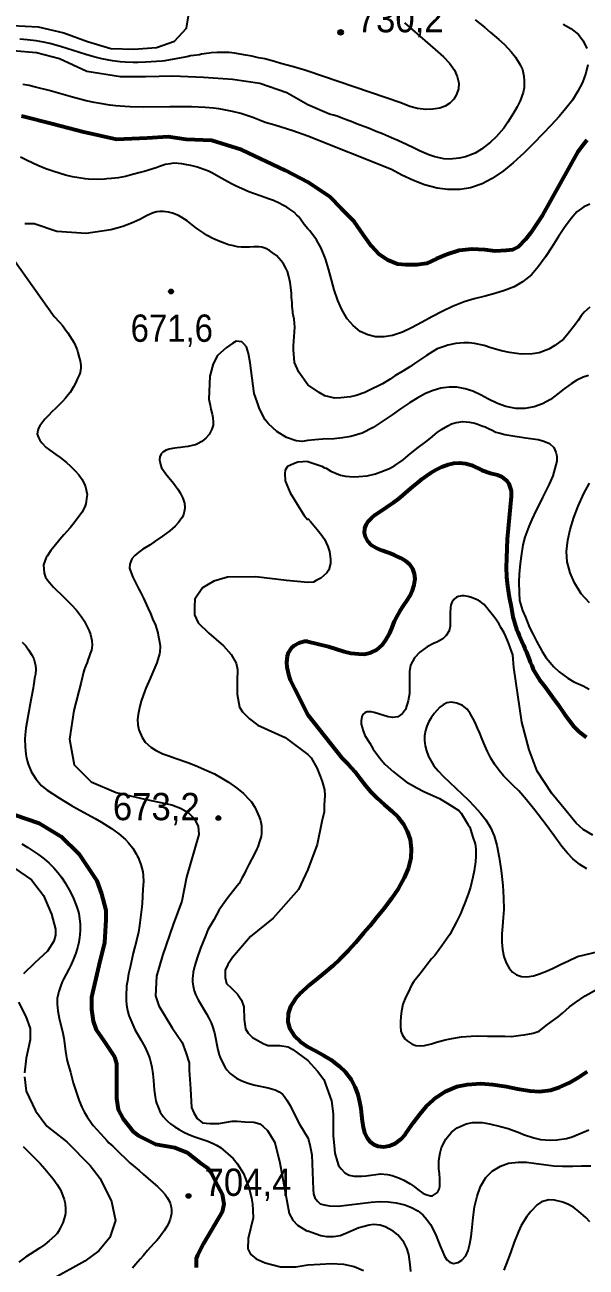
# Model space of a CAD drawing. Header units: metres. Extents: x 552626 to 559174, y 1843804 to 1852371.
# Drawn here: x 553824 to 554173, y 1844587 to 1845360 of the extents above; entities that cross this region are included whole.
import ezdxf

# ---------------------------------------------------------------- set-up
doc = ezdxf.new("R2010")
doc.units = ezdxf.units.M
doc.header["$LTSCALE"] = 6.8
for name, color, linetype, lineweight in [('1', 7, 'Continuous', 25), ('2', 7, 'Continuous', 53), ('5', 7, 'Continuous', 25)]:
    doc.layers.add(name, color=color, linetype=linetype, lineweight=lineweight)

msp = doc.modelspace()

# ---------------------------------------------------------------- hatches: boundary and pattern name
at = {"layer": '5'}
for points in [[(554021.87, 1845355.49, 1), (554018.87, 1845355.49, 1)], [(553916.33, 1845194.21, 1), (553913.33, 1845194.21, 1)], [(553945.78, 1844866.54, 1), (553942.78, 1844866.54, 1)], [(553927.18, 1844631.41, 1), (553924.18, 1844631.41, 1)]]:
    msp.add_hatch(color=256, dxfattribs=at).paths.add_polyline_path(points)

# ---------------------------------------------------------------- linework, layer by layer
at = {"layer": '1'}
for points in [[(553737.21, 1845361.59), (553756.24, 1845355.72), (553768.27, 1845355.22), (553781.45, 1845356.31), (553800.93, 1845359.13), (553816.05, 1845359.73), (553832.26, 1845358.8), (553848.12, 1845355.25), (553862.86, 1845349.8), (553877.31, 1845345.45), (553891.63, 1845345.05), (553905.78, 1845346.13), (553917.04, 1845350), (553924.48, 1845358.15), (553926.35, 1845369.47)], [(554000, 1845310.38), (553986.78, 1845317.74), (553970.06, 1845323.61), (553953.02, 1845326.16), (553934.95, 1845327.42), (553915.92, 1845328.19), (553898.85, 1845327.79), (553883.38, 1845327.84), (553862.45, 1845331.19), (553845.45, 1845339.01), (553831.08, 1845342.62), (553816.32, 1845344.04), (553806, 1845342.81), (553785.95, 1845341.21), (553771.12, 1845336.23), (553754.79, 1845333.5), (553737.66, 1845335.46), (553717.64, 1845342.99), (553699.9, 1845353.99), (553686.76, 1845364.72)], [(554103.98, 1845363.18), (554109.74, 1845358.6), (554113.32, 1845355.58), (554118.71, 1845350.96), (554122.2, 1845347.84), (554126.65, 1845343.11), (554129.1, 1845339.97), (554132.02, 1845335.26), (554133.49, 1845332.38), (554134.34, 1845328.29), (554134.58, 1845325.36), (554134.51, 1845320.97), (554133.81, 1845317.94), (554132.01, 1845312.88), (554130.06, 1845309.14), (554127.84, 1845305.26), (554124.31, 1845299.53), (554121.77, 1845295.91), (554117.15, 1845290.52), (554113.63, 1845287.17), (554108.05, 1845282.72), (554104.13, 1845280.37), (554098.01, 1845278.05), (554094.03, 1845277.12), (554088.18, 1845276.64), (554084.54, 1845276.79), (554078.88, 1845278.05), (554075.11, 1845279.33), (554069.4, 1845281.82), (554065.57, 1845283.67), (554061.74, 1845285.51), (554055.82, 1845288.17), (554051.91, 1845289.91), (554046.3, 1845292.31), (554042.52, 1845293.78), (554037.7, 1845295.9), (554034.73, 1845296.89), (554030.26, 1845298.57), (554027.85, 1845299.63), (554023.98, 1845300.99), (554021.6, 1845301.86), (554018.11, 1845303.27), (554015.85, 1845303.87), (554013.4, 1845304.45), (554000, 1845310.38)], [(554060.01, 1845361.31), (554079.18, 1845344.74), (554084.34, 1845340.27), (554088, 1845336.34), (554091.14, 1845331.86), (554092.88, 1845327.98), (554093.79, 1845323.76), (554093.6, 1845320.28), (554092.46, 1845316.7), (554090.72, 1845313.94), (554088.29, 1845311.39), (554085.38, 1845309.61), (554081.97, 1845308.26), (554077.75, 1845307.59), (554073.41, 1845307.48), (554068.2, 1845308.14), (554063.37, 1845309.39), (554057.72, 1845311.52), (554000, 1845331.36)], [(554158.8, 1845360.58), (554163.46, 1845357.84), (554168.26, 1845354.03), (554171.31, 1845350.19), (554173.49, 1845345.36)], [(554000, 1845331.36), (553997.98, 1845331.98), (553993.04, 1845333.4), (553991.07, 1845334.07), (553983.06, 1845336.15), (553979.14, 1845337.29), (553973.08, 1845338.89), (553969.21, 1845339.64), (553965.12, 1845340.57), (553961.36, 1845341.23), (553954.34, 1845342.52), (553951.01, 1845342.84), (553946.51, 1845343.02), (553943.54, 1845342.88), (553939.78, 1845342.65), (553938.6, 1845342.51), (553933.79, 1845341.86), (553932.63, 1845341.53), (553929, 1845341.02), (553926.84, 1845340.77), (553924.7, 1845340.33), (553914.26, 1845338.39), (553910.92, 1845337.81), (553909.35, 1845337.61), (553898.85, 1845336.92), (553894.3, 1845336.75), (553891.19, 1845336.77), (553886.31, 1845336.97), (553883.23, 1845337.18), (553878.34, 1845337.75), (553875.03, 1845338.3), (553871.71, 1845338.97), (553866.74, 1845340.18), (553861.84, 1845341.58), (553846.12, 1845346.67), (553839.34, 1845348.52), (553835.53, 1845349.36), (553830.96, 1845350.16), (553825.28, 1845350.82), (553820.82, 1845351.15)], [(554174.02, 1845335.17), (554172.97, 1845330.13), (554170.83, 1845324.3), (554167.93, 1845318.83), (554164.48, 1845313.34), (554160.25, 1845307.88), (554156.23, 1845303.1), (554151.04, 1845297.46), (554146.24, 1845292.42), (554140.04, 1845286.04), (554134.42, 1845280.47), (554127.73, 1845274.31), (554121.75, 1845269.35), (554114.7, 1845264.54), (554108.43, 1845261.23), (554101.13, 1845258.72), (554094.66, 1845257.62), (554087.07, 1845257.6), (554080.29, 1845258.57), (554072.43, 1845260.64), (554065.62, 1845263.21), (554058.45, 1845266.55), (554052.02, 1845270.21), (554000, 1845290.95)], [(554000, 1845290.95), (553990.62, 1845294.11), (553979.31, 1845297.72), (553973.35, 1845299.41), (553969.96, 1845300.81), (553965.63, 1845302.47), (553961.42, 1845303.94), (553958.15, 1845304.96), (553953.08, 1845306.23), (553947.95, 1845307.23), (553944.6, 1845307.77), (553941.24, 1845308.21), (553936.14, 1845308.68), (553927.63, 1845309.09), (553922.42, 1845309.19), (553914.17, 1845309.18), (553897.92, 1845308.87), (553889.46, 1845309.1), (553885.98, 1845309.27), (553880.39, 1845309.72), (553876.68, 1845310.2), (553870.81, 1845311.15), (553866.99, 1845311.87), (553862.12, 1845312.92), (553853.53, 1845315.13), (553839.06, 1845319.26), (553830.6, 1845321.45), (553826.57, 1845322.38), (553822.68, 1845323.07)], [(553868.9, 1845263.8), (553863.39, 1845264.07), (553861.38, 1845264.24), (553853.46, 1845265.52), (553849.15, 1845266.63), (553841.82, 1845268.87), (553836.94, 1845270.61), (553831.93, 1845272.62), (553825.29, 1845275.75), (553821.18, 1845277.77)], [(554000, 1845233.22), (553997.62, 1845235.9), (553995.36, 1845239.12), (553994.06, 1845240.87), (553993.16, 1845241.76), (553991.37, 1845243.55), (553990.27, 1845244.42), (553988.23, 1845245.68), (553986.92, 1845246.73), (553984.38, 1845248.03), (553982.17, 1845249.07), (553978.49, 1845250.74), (553975.47, 1845251.89), (553973.8, 1845252.5), (553966.73, 1845255.08), (553963.32, 1845256.18), (553958.59, 1845258.33), (553955.35, 1845259.65), (553952.37, 1845261.3), (553948.76, 1845263.28), (553946, 1845264.76), (553940.68, 1845267.74), (553938.14, 1845269.04), (553935.84, 1845269.97), (553932.43, 1845271.07), (553931.38, 1845271.55), (553927.17, 1845272.57), (553924.72, 1845273.08), (553921.47, 1845273.71), (553919.26, 1845273.85), (553916.15, 1845273.99), (553914.3, 1845273.68), (553911.17, 1845273.13), (553910.21, 1845272.82), (553907.72, 1845271.93), (553905.52, 1845271.18), (553898.2, 1845268.95), (553895.58, 1845268.35), (553890.86, 1845266.92), (553887.96, 1845266.18), (553886.4, 1845265.81), (553881.93, 1845264.9), (553877.8, 1845264.42), (553874.82, 1845264.28), (553873.36, 1845264.02), (553868.9, 1845263.8)], [(554175.39, 1845248.62), (554171.54, 1845246.99), (554167.33, 1845243.73), (554163.65, 1845239.67), (554159.51, 1845234.1), (554155.86, 1845228.51), (554151.63, 1845221.8), (554147.86, 1845215.8), (554143.25, 1845209.5), (554138.97, 1845204.61), (554133.51, 1845200.21), (554128.31, 1845197.19), (554122.29, 1845194.73), (554116.31, 1845192.93), (554110.15, 1845191.38), (554103.42, 1845189.6), (554097.14, 1845187.7), (554090.03, 1845184.92), (554083.87, 1845182.03)], [(554000, 1845136.14), (553994.23, 1845144.07), (553991.58, 1845150.08), (553990.96, 1845157.95), (553990.92, 1845160.46), (553991.77, 1845171.96), (553991.47, 1845176.96), (553990.65, 1845180.65), (553990.63, 1845181.74), (553990.27, 1845184.89), (553990.11, 1845187.16), (553989.81, 1845190.61), (553989.72, 1845193.19), (553989.22, 1845198.42), (553988.86, 1845199.77), (553988.13, 1845203.57), (553987.18, 1845206.65), (553986.34, 1845208.75), (553984.85, 1845211.37), (553983.44, 1845213.2), (553981.84, 1845215.01), (553980.37, 1845216.53), (553977.76, 1845218.42), (553976.12, 1845219.73), (553973.8, 1845220.86), (553971.39, 1845221.88), (553969.38, 1845222.05), (553967.89, 1845221.98), (553966.41, 1845221.91), (553963.74, 1845221.7), (553961.64, 1845221.76), (553958.45, 1845221.79), (553956.24, 1845221.94), (553952.76, 1845222.74), (553950.62, 1845223.19), (553948.43, 1845224.03), (553945.19, 1845225.36), (553943.83, 1845225.9), (553940.79, 1845227.24), (553937.4, 1845229.05), (553935.14, 1845230.48), (553932.12, 1845232.53), (553929.95, 1845234.07), (553926.88, 1845236.51), (553924.91, 1845238.08), (553921.58, 1845240.19), (553919.43, 1845241.54), (553915.78, 1845243.01), (553913.33, 1845243.53), (553909.89, 1845243.93), (553907.79, 1845243.99), (553906.02, 1845243.79), (553903.8, 1845243.23), (553902.18, 1845242.55), (553899.54, 1845241.25), (553897.75, 1845240.35), (553895.41, 1845238.99), (553891.62, 1845237.36), (553889.15, 1845236.28), (553884.76, 1845234.58), (553881.97, 1845233.76), (553877.31, 1845232.63), (553861.93, 1845230.26), (553843.72, 1845231.49)], [(553843.72, 1845231.49), (553829.64, 1845236.41), (553823.84, 1845236.41)], [(554083.87, 1845182.03), (554076.97, 1845178.35), (554071.07, 1845175.06), (554064.45, 1845171.52), (554058.86, 1845168.95), (554052.65, 1845166.82), (554047.45, 1845165.95), (554042.03, 1845165.92), (554037.17, 1845167.2), (554032.56, 1845169.36), (554028.09, 1845173.02), (554024.44, 1845177.26), (554020.99, 1845182.98), (554018.55, 1845188.56), (554016.32, 1845195.29), (554014.63, 1845201.38), (554012.78, 1845208.41), (554010.93, 1845214.54), (554008.17, 1845221.24), (554005.36, 1845226.42), (554001.21, 1845231.99), (554000, 1845233.22)], [(553816.8, 1845214.27), (553842.14, 1845178.7), (553845.43, 1845175.19), (553847.28, 1845173.01), (553849.76, 1845169.61), (553850.59, 1845168.41), (553853.12, 1845164.61), (553854.48, 1845162.28), (553856.38, 1845157.91), (553856.78, 1845156.16), (553857.73, 1845153.08), (553858.26, 1845151.05), (553858.68, 1845148.21), (553858.67, 1845146.62), (553858.28, 1845143.88), (553857.68, 1845142.22), (553856.48, 1845139.59), (553855.61, 1845137.6), (553854.22, 1845134.95), (553852.14, 1845131.42), (553850.92, 1845129.89), (553849.26, 1845127.81), (553847.3, 1845125.79), (553844.8, 1845123.31), (553843.1, 1845121.62), (553840.5, 1845119.04), (553838.8, 1845117.35), (553836.32, 1845114.67), (553835.02, 1845113.03), (553833.3, 1845110.64), (553832.47, 1845109.15), (553832.04, 1845107.71), (553831.61, 1845105.37), (553832.34, 1845103.36), (553833.22, 1845101.76), (553834.4, 1845100.11), (553837.12, 1845097.23), (553839.42, 1845095.4), (553843.21, 1845092.75), (553845.82, 1845090.85), (553849.77, 1845087.72), (553852.2, 1845085.61), (553855.14, 1845082.56), (553857.42, 1845080.03), (553859.44, 1845077.17), (553861.22, 1845073.79), (553861.55, 1845072.63), (553862.6, 1845067.87), (553862.54, 1845066.67), (553861.76, 1845062.09), (553861.31, 1845060.85), (553859.46, 1845056.95), (553858.79, 1845055.88), (553854.55, 1845050.31), (553852.11, 1845047.24), (553848.14, 1845042.7), (553845.57, 1845039.92), (553842.09, 1845035.54), (553840.09, 1845033.01), (553837.69, 1845029.55), (553837.11, 1845028.59), (553835.53, 1845024.12), (553835.91, 1845018.99), (553836.71, 1845016.39), (553838.14, 1845014.36), (553841.8, 1845010.2), (553843.03, 1845009.04), (553846.63, 1845005.47), (553849.32, 1845002.79), (553852.81, 1844999.31), (553855.99, 1844995.88), (553859.04, 1844991.85), (553860.74, 1844989.25), (553862.01, 1844986.81), (553863.84, 1844983.03), (553864.7, 1844980.74), (553865.52, 1844977.05), (553865.75, 1844974.19), (553865.64, 1844972.48), (553865.32, 1844970.95), (553864.56, 1844968.87), (553863.98, 1844967.01), (553863.05, 1844964.71), (553862.61, 1844963.27), (553861.83, 1844961.39), (553861.44, 1844960.44), (553860.84, 1844958.78), (553860.4, 1844957.34), (553858.82, 1844951.06), (553854.45, 1844933.39), (553851.76, 1844915.65), (553854.58, 1844899.61), (553865.15, 1844889.14), (553880.59, 1844882.49)], [(554175.26, 1845184.54), (554171.91, 1845181.4), (554169.99, 1845178.99), (554168.12, 1845176.21), (554165.92, 1845173), (554161.92, 1845167.98), (554158.89, 1845164.58), (554153.63, 1845160.55), (554149.9, 1845158.22), (554143.87, 1845156.01), (554139.65, 1845155.43), (554132.72, 1845155.3), (554125.38, 1845156.18), (554120.41, 1845157.23), (554113.72, 1845159.13), (554109.55, 1845160.55), (554103.7, 1845161.79), (554100.21, 1845162.34), (554096.97, 1845162.35), (554091.9, 1845161.77), (554086.97, 1845160.73), (554085.41, 1845160.27), (554080.38, 1845158.45), (554077.71, 1845156.81), (554073.71, 1845154.36), (554070.6, 1845152.38), (554066.28, 1845149.32), (554063.37, 1845147.37), (554058.93, 1845144.57), (554054.03, 1845141.63), (554051.11, 1845139.68), (554046.4, 1845136.76), (554044.77, 1845136), (554039.1, 1845133.16)], [(554000, 1845101.54), (553996.41, 1845100.76), (553992.57, 1845101.19), (553986.75, 1845103.37), (553980.69, 1845107.04), (553975.45, 1845111.92), (553973.38, 1845114.27), (553971.87, 1845117.09), (553969.62, 1845121.91), (553968.32, 1845125.45), (553966.45, 1845130.81), (553965.23, 1845140.27), (553964, 1845149.73), (553963.02, 1845155.55), (553961.8, 1845159.67), (553960.08, 1845161.61), (553958.86, 1845162.82), (553955.43, 1845163.31), (553953.22, 1845162.1), (553949.06, 1845159.19), (553943.67, 1845154.33), (553940.97, 1845149.24), (553939.01, 1845141.48), (553938.32, 1845127.29), (553939.16, 1845123.41), (553939.54, 1845120.96), (553940.41, 1845117.77), (553940.74, 1845115.72), (553941.06, 1845112.96), (553940.98, 1845111.06), (553940.26, 1845108.59), (553939.46, 1845106.9), (553938.46, 1845105.19), (553936.52, 1845102.98), (553933.97, 1845100.89), (553931.35, 1845099.4), (553930.02, 1845098.85), (553927.99, 1845098.32), (553925.56, 1845097.74), (553923.6, 1845097.52), (553920.65, 1845097.18), (553918.68, 1845096.95), (553915.64, 1845096.51)], [(554039.1, 1845133.16), (554035.3, 1845131.4), (554029.9, 1845129.54), (554026.37, 1845128.76), (554020.54, 1845128.09), (554016.66, 1845127.93), (554010.59, 1845129.33), (554007.03, 1845131.3), (554000, 1845136.14)], [(554174.56, 1845141.9), (554171.28, 1845140.85), (554167.29, 1845138.94), (554163.7, 1845136.74), (554159.39, 1845133.57), (554155.4, 1845130.48), (554150.79, 1845127.07)], [(554150.79, 1845127.07), (554145.94, 1845124.4), (554140.77, 1845122.35), (554134.83, 1845121.42), (554129.24, 1845121.49), (554123.04, 1845122.69), (554117.84, 1845124.61), (554112.33, 1845127.28), (554107.68, 1845129.76), (554102.52, 1845132.19), (554097.9, 1845133.73), (554092.59, 1845134.66), (554087.81, 1845134.68), (554082.73, 1845134.04), (554077.94, 1845132.62), (554073.15, 1845130.69), (554067.99, 1845127.92), (554063.11, 1845124.96), (554057.51, 1845121.09), (554052.38, 1845117.48), (554046.22, 1845113.23), (554040.51, 1845109.66), (554033.82, 1845106.03), (554026.63, 1845103.96), (554021.59, 1845103.09), (554016.32, 1845102.54), (554009.3, 1845102.22), (554004.37, 1845101.89), (554000, 1845101.54)], [(554000, 1845088.49), (554008.65, 1845085.6), (554010.38, 1845084.56), (554011.37, 1845084.29), (554014.15, 1845082.42), (554016.66, 1845081.28), (554020.34, 1845079.89), (554023.27, 1845079.28), (554028.27, 1845078.9), (554031.59, 1845078.99), (554036.85, 1845079.59), (554041.94, 1845080.84), (554045.43, 1845082), (554050.71, 1845084.13), (554054.13, 1845085.85), (554059.15, 1845089.38), (554062.44, 1845092.23), (554065.57, 1845094.87), (554068.63, 1845097.22), (554073.28, 1845100.71), (554076.15, 1845103.04), (554080.42, 1845106.48), (554083.15, 1845108.41), (554086.99, 1845110.66), (554089.24, 1845111.77), (554092.29, 1845112.59), (554093.96, 1845112.98), (554096.11, 1845113.32), (554098.51, 1845113.12), (554100.44, 1845112.96), (554103.84, 1845112.3), (554105.04, 1845111.86), (554108.21, 1845110.7), (554110.28, 1845110.08), (554112.71, 1845108.84), (554114.22, 1845108.15), (554116.86, 1845106.74), (554118.82, 1845106.21), (554122.46, 1845105.19), (554125.07, 1845104.83), (554128.77, 1845104.11), (554131.57, 1845103.76), (554135.25, 1845103.23), (554143.2, 1845102.21), (554146.74, 1845101.1), (554150.28, 1845099.55), (554152.93, 1845097.11), (554154.26, 1845094.23), (554154.92, 1845091.79), (554154.92, 1845088.69), (554152.25, 1845079.47), (554150.07, 1845074.37), (554148.46, 1845071.04), (554145.99, 1845066), (554143.95, 1845062.15), (554142.02, 1845058.21), (554139.18, 1845052.27), (554137.4, 1845047.88), (554135.02, 1845041.23), (554133.65, 1845036.5), (554132.55, 1845029.52), (554132.02, 1845024.98), (554131.46, 1845018.25), (554131.24, 1845013.47), (554131.45, 1845006.64)], [(553915.64, 1845096.51), (553913.7, 1845096.08), (553911.89, 1845095.38), (553909.73, 1845094.23), (553908.66, 1845093.12), (553907.88, 1845091.23), (553907.58, 1845089.51), (553908.22, 1845086.49), (553908.95, 1845084.48), (553911.56, 1845080.8), (553912.16, 1845079.97), (553914.57, 1845077.16), (553916.33, 1845074.87), (553919.03, 1845071.29), (553920.5, 1845068.87), (553922.26, 1845065.68), (553923.12, 1845062.49), (553923.33, 1845059.83), (553923.22, 1845058.12), (553922.56, 1845055.26), (553921.58, 1845053.35), (553919.42, 1845050.41), (553917.4, 1845048.09), (553914.13, 1845045.33), (553909.53, 1845042.01), (553905.01, 1845038.8), (553901.87, 1845036.65), (553897.2, 1845033.92), (553894.74, 1845031.95), (553892.27, 1845029.97), (553890.53, 1845027.78), (553889.12, 1845024.43), (553889.09, 1845022.14), (553889.33, 1845020.87), (553891.14, 1845016.39), (553894.88, 1845008.95), (553895.78, 1845007.16), (553897.72, 1845003.3), (553900.65, 1844996.86), (553901.99, 1844993.83), (553903.78, 1844989.55), (553904.94, 1844987.19), (553906.64, 1844981.9), (553906.91, 1844980.44), (553907.69, 1844976.25), (553908, 1844973.49), (553907.93, 1844969.8), (553907.56, 1844968.66), (553905.89, 1844963.19), (553905.38, 1844961.64), (553903.49, 1844957.24), (553902.21, 1844954.5), (553901.84, 1844953.36), (553899.13, 1844947.47), (553898.43, 1844945.7), (553896.27, 1844939.37), (553895.34, 1844936.18), (553894.33, 1844931.08), (553893.99, 1844927.95), (553894.17, 1844924.59), (553894.84, 1844921.38), (553896.78, 1844916.62), (553898.8, 1844913.76), (553902.35, 1844910.58), (553905.24, 1844908.82)], [(554000, 1845088.49), (553993.78, 1845087.9), (553990.95, 1845086.91), (553987.28, 1845085.21), (553985.81, 1845083.03), (553985.56, 1845080.85), (553985.81, 1845076.48), (553989.03, 1845068.95), (553997.56, 1845054.85), (554000, 1845052.21)], [(554175.11, 1845000.43), (554170.06, 1845006.15), (554165.77, 1845012.82), (554163.07, 1845019.08), (554161.31, 1845026.07), (554160.95, 1845032.4), (554161.66, 1845039.41), (554163.1, 1845046.04), (554165.47, 1845053.67), (554168.07, 1845060.69), (554171.61, 1845068.43), (554175.15, 1845074.93)], [(554000, 1845053.05), (554001.55, 1845051.09), (554005.83, 1845046.15), (554008.29, 1845043), (554010.32, 1845040.19), (554012.47, 1845035.58), (554013.4, 1845032.45), (554014.04, 1845027.67), (554014.07, 1845024.91), (554013.08, 1845021.08), (554011.65, 1845019.09), (554008.03, 1845015.83), (554005.21, 1845014.27), (554003.38, 1845013.24), (554000, 1845013.11)], [(554000, 1845013.11), (553986.7, 1845014.27), (553967.68, 1845016.69), (553950.05, 1845016.45), (553941.36, 1845013.99), (553934.41, 1845009.81), (553929.69, 1845002.68), (553929.44, 1844998.26), (553929.44, 1844993.1), (553931.67, 1844987.94), (553938.38, 1844981.55), (553947.56, 1844973.68), (553952.28, 1844968.27), (553955.26, 1844962.87), (553956.25, 1844958.93), (553956.01, 1844951.81), (553956.01, 1844943.7), (553957.5, 1844935.59), (553959.23, 1844932.64), (553963.7, 1844928.21), (553968.92, 1844924.28), (553985.76, 1844916.71), (554000, 1844906.19)], [(554177.24, 1844855.88), (554171.31, 1844859.34), (554166.87, 1844863.3), (554160.46, 1844871.22), (554151.66, 1844881.78), (554142.62, 1844895.82), (554137.65, 1844908.95), (554133.14, 1844926.17), (554128.17, 1844960.14), (554127.43, 1844968.02), (554125.76, 1844972.59), (554124.86, 1844975.53), (554123.15, 1844979.62), (554121.91, 1844982.14), (554120.04, 1844985.17), (554118.86, 1844987.13), (554116.89, 1844990.23), (554115.42, 1844992.25), (554109.62, 1844999.39), (554107.04, 1845001.25), (554105.35, 1845002.33), (554101.69, 1845003.85), (554099.38, 1845004.47), (554097.24, 1845004.74), (554095.63, 1845004.74), (554093.67, 1845004.38), (554092.34, 1845003.93), (554090.82, 1845002.59), (554089.75, 1845001.08), (554089.22, 1845000.27), (554088.86, 1844999.02), (554088.59, 1844997.77), (554088.4, 1844993.95), (554088.4, 1844990.98), (554088.4, 1844986.03), (554087.91, 1844983.06), (554085.94, 1844980.09), (554083.96, 1844978.11), (554080.51, 1844976.13), (554078.04, 1844975.14), (554074.09, 1844973.16), (554069.65, 1844969.7), (554066.2, 1844966.24), (554063.73, 1844961.78), (554063.23, 1844957.82), (554063.23, 1844953.37), (554063.23, 1844947.92), (554063.23, 1844943.96), (554062.25, 1844939.51), (554060.77, 1844934.07), (554058.79, 1844931.59), (554055.83, 1844929.61), (554052.87, 1844929.12), (554049.91, 1844929.61), (554041.27, 1844932.26), (554039.32, 1844932.61), (554036.94, 1844932.62), (554035.65, 1844932.28), (554034.19, 1844930.88), (554033.57, 1844929.67), (554033.01, 1844927.03), (554033.06, 1844924.94), (554034.28, 1844920.89), (554035.49, 1844917.89), (554038.4, 1844913.18), (554040.65, 1844909.34), (554044.7, 1844903.9), (554047.89, 1844900.17), (554053.3, 1844895.37), (554055.31, 1844893.6), (554061.15, 1844889.12), (554067.68, 1844885.3), (554072.03, 1844883.04), (554078.06, 1844880.3), (554081.76, 1844878.73), (554086.66, 1844875.86), (554089.95, 1844873.76), (554093.86, 1844871.16), (554095.29, 1844869.52), (554099.72, 1844862.41), (554100.67, 1844860.8), (554101.83, 1844857.32), (554102.61, 1844854.64), (554103.94, 1844850.51), (554104.39, 1844847.42), (554104.34, 1844842.85), (554104.16, 1844839.4), (554103.39, 1844833.69), (554102.61, 1844829.7), (554101.21, 1844823.64), (554099.84, 1844819.77), (554097.91, 1844814.12), (554096.32, 1844810.61), (554094.83, 1844807.01), (554092.46, 1844801.88), (554090.65, 1844798.53), (554088.2, 1844794.16), (554086.25, 1844791.27), (554083.3, 1844787.12), (554081.57, 1844784.74)], [(554131.45, 1845006.64), (554131.7, 1845002), (554133.56, 1844995.74), (554135.28, 1844991.46), (554137.92, 1844985.1), (554140.04, 1844980.68), (554142.23, 1844976.55), (554145.61, 1844970.27), (554148.26, 1844966.29), (554152.89, 1844960.73), (554156.2, 1844957.59), (554161.71, 1844953.55), (554165.48, 1844951.41), (554171.21, 1844948.73), (554174.96, 1844946.78)], [(553822.24, 1844976.03), (553824.49, 1844973.7), (553826.16, 1844971.3), (553828.47, 1844967.68), (553829.4, 1844965.69), (553830.19, 1844963.09), (553830.48, 1844961.43), (553830.64, 1844959.16), (553830.5, 1844956.06)], [(553830.5, 1844956.06), (553829.98, 1844953.61), (553829.49, 1844950.06), (553829.21, 1844949.03), (553829, 1844947.42), (553827.66, 1844939.85), (553825.65, 1844929.43), (553824.45, 1844922.46), (553824.02, 1844918.24), (553823.93, 1844915.74), (553824.04, 1844910.93), (553824.5, 1844906.22), (553824.9, 1844903.87), (553825.9, 1844900.06), (553827.35, 1844896.53), (553827.85, 1844895.54), (553828.39, 1844894.55), (553830.71, 1844890.96), (553833.36, 1844887.68), (553834.11, 1844886.9), (553834.87, 1844886.16), (553837.7, 1844883.93), (553845.43, 1844879), (553852.81, 1844874.41), (553855.71, 1844872.69), (553867.68, 1844866.23), (553871.56, 1844864.04), (553875.53, 1844861.58), (553877.87, 1844859.97), (553882.35, 1844856.65), (553886.51, 1844853.11), (553888.41, 1844851.18), (553891.11, 1844847.78), (553893.22, 1844844.18), (553893.76, 1844843.08), (553894.28, 1844841.95), (553896, 1844837.54), (553897.22, 1844833.08), (553897.58, 1844830.79), (553897.65, 1844826.98), (553897.3, 1844822.24), (553896.85, 1844813.38), (553896.68, 1844811.39), (553895.26, 1844799.71), (553894.61, 1844795.46), (553893.61, 1844791.19), (553891.35, 1844782.51), (553889.3, 1844773.83), (553888.4, 1844769.57), (553887.64, 1844765.33), (553887.19, 1844762.1), (553887.03, 1844760.38), (553886.87, 1844757.39), (553886.94, 1844752.97), (553887.16, 1844750.22), (553887.7, 1844746.86), (553888.6, 1844743.71), (553889.73, 1844740.72), (553890.97, 1844737.85), (553892.38, 1844735.01), (553896.05, 1844728.64), (553898.43, 1844724.14), (553900.16, 1844720.49), (553901.16, 1844718.06), (553901.63, 1844716.68)], [(554173.57, 1844834.9), (554169.05, 1844837.72), (554164.78, 1844841.22), (554161.37, 1844844.61), (554157.93, 1844848.86), (554153.09, 1844855.46), (554147.99, 1844862.52), (554141.25, 1844871.49), (554136.06, 1844877.79), (554131.19, 1844883.4), (554127.86, 1844886.56), (554124.93, 1844889.42), (554121.66, 1844892.85), (554118.91, 1844896.08), (554116.05, 1844900.02), (554113.81, 1844903.74), (554111.69, 1844907.87), (554109.98, 1844911.76), (554108.4, 1844915.57), (554106.85, 1844919.3), (554105.45, 1844922.58), (554103.94, 1844925.93), (554102.66, 1844928.68), (554101.02, 1844931.69), (554098.97, 1844934.26), (554096.06, 1844936.68), (554092.7, 1844938.13), (554089.3, 1844938.68), (554086.38, 1844938.24), (554084.02, 1844937.02), (554082.12, 1844935.52), (554080.18, 1844933.54), (554078.46, 1844931.55), (554076.64, 1844928.98), (554075.23, 1844926.59), (554073.92, 1844923.62), (554073.07, 1844920.94), (554072.58, 1844917.75), (554072.54, 1844914.88), (554072.98, 1844911.47), (554073.78, 1844908.39), (554075.05, 1844904.91), (554076.56, 1844901.95), (554078.41, 1844898.95), (554081.01, 1844895.89), (554084.03, 1844892.66), (554087.96, 1844888.94), (554091.93, 1844885.22), (554095.97, 1844881.47), (554099.92, 1844877.62), (554103.5, 1844874.01), (554107.41, 1844869.62), (554110.63, 1844865.42), (554113.65, 1844860.57), (554115.83, 1844855.52), (554117.51, 1844849.59), (554119.05, 1844841.91), (554120.14, 1844833.91), (554121.31, 1844824.55), (554121.68, 1844817.15), (554121.8, 1844809.72), (554121.39, 1844804.56), (554120.94, 1844798.96), (554120.67, 1844794.4), (554120.65, 1844789.33), (554121.12, 1844784.84), (554121.96, 1844780.33), (554123.41, 1844776.39), (554125.1, 1844773.18), (554127.3, 1844770.55), (554129.71, 1844768.91), (554132.9, 1844767.89), (554136.21, 1844767.73), (554140.29, 1844768.38), (554144.02, 1844769.51), (554148.48, 1844771.33), (554152.47, 1844773.16), (554157.44, 1844775.6), (554162.06, 1844777.76), (554167.68, 1844780.37), (554185.14, 1844784.59)], [(553905.24, 1844908.82), (553909.69, 1844906.54), (553913.52, 1844905.28), (553917.37, 1844903.83), (553925.36, 1844901.06), (553930.04, 1844899.3), (553937.07, 1844896.22), (553941.91, 1844893.99), (553948.52, 1844890.16), (553950.67, 1844888.81), (553955.56, 1844885.29), (553959.94, 1844881.81), (553963.67, 1844877.95), (553964.59, 1844876.86), (553966.9, 1844873.24), (553968.04, 1844871.08), (553969.56, 1844867.37), (553970.42, 1844865.07), (553971.09, 1844861.86), (553971.2, 1844859.98), (553971.13, 1844857.18), (553970.87, 1844855.06), (553969.94, 1844851.87), (553968.73, 1844848.54), (553968.25, 1844847.49), (553966.73, 1844844.23), (553963.3, 1844837.66), (553961.43, 1844833.96), (553960.3, 1844831.64), (553958.89, 1844829.18), (553957.17, 1844825.9), (553956.06, 1844824.28), (553950.03, 1844816.74), (553949.93, 1844816.59), (553945.86, 1844810.98), (553944.87, 1844809.44), (553941.46, 1844803.27), (553937.8, 1844796.9), (553936.38, 1844793.61), (553933.22, 1844785.63), (553931.16, 1844779.6), (553929.5, 1844774.2), (553928.67, 1844770.61), (553928.3, 1844768.2), (553928.19, 1844766.91), (553928.17, 1844764.66), (553928.5, 1844761.86), (553929.21, 1844759.05), (553930.3, 1844756.24), (553931.73, 1844753.44), (553936.98, 1844744.66), (553938.19, 1844742.48), (553939.82, 1844739.03), (553940.66, 1844736.76), (553941.77, 1844732.83), (553943.92, 1844722.28), (553944.71, 1844719.27), (553945.33, 1844717.55), (553946.78, 1844714.34), (553948.53, 1844711.31), (553949.05, 1844710.56), (553949.59, 1844709.85), (553951.64, 1844707.59), (553954.04, 1844705.69), (553955.59, 1844704.72)], [(554000, 1844906.19), (554001.94, 1844903.98), (554005.54, 1844897.84), (554007.69, 1844892.61), (554008.94, 1844889.23), (554010.29, 1844884.05), (554010.41, 1844880.54), (554010.05, 1844874.5), (554010.05, 1844870.41), (554008.73, 1844864.45), (554005.8, 1844850.08), (554000, 1844834.5)], [(553880.59, 1844882.49), (553898.55, 1844878.32), (553915.26, 1844874.83), (553920.67, 1844872.76), (553925.51, 1844870.03), (553929.31, 1844866.27), (553931.72, 1844861.48), (553932.07, 1844856.35), (553924.47, 1844829.68), (553921.45, 1844814.82), (553916.12, 1844800.26), (553909.57, 1844781.04), (553905.82, 1844768.17), (553905.13, 1844755.86), (553907.2, 1844749.71), (553915.49, 1844736.04), (553921.71, 1844726.81), (553924.12, 1844720.66), (553926.2, 1844714.16), (553926.2, 1844709.72), (553926.89, 1844698.1), (553927.58, 1844686.47), (553928.96, 1844683.06), (553931.03, 1844679.64), (553934.48, 1844676.9), (553938.97, 1844676.56), (553944.5, 1844676.56), (553952.78, 1844677.93), (553955.89, 1844677.93), (553960.73, 1844677.59), (553966.25, 1844677.25), (553970.05, 1844676.22), (553972.12, 1844674.51), (553974.88, 1844672.12), (553979.37, 1844664.6), (553982.48, 1844651.95), (553988.37, 1844620.52), (553990.61, 1844616.3), (553993.53, 1844613.2), (553998.91, 1844609.9), (554000, 1844609.51)], [(553822.05, 1844850.5), (553825.73, 1844848.25), (553832.68, 1844843.61), (553835.89, 1844841.19), (553838.97, 1844838.47), (553841.82, 1844835.61), (553844.35, 1844832.76), (553846.7, 1844829.72), (553848.99, 1844826.3), (553851.54, 1844821.95), (553852.95, 1844819.21), (553854.22, 1844816.41), (553856.02, 1844811.76), (553856.96, 1844808.7), (553857.37, 1844807.05), (553857.87, 1844804.14), (553858.2, 1844800.48), (553858.27, 1844796.81), (553858.11, 1844793.92), (553857.94, 1844792.32), (553857.46, 1844789.4), (553856.82, 1844786.55), (553855.62, 1844782.41), (553854.02, 1844778.27), (553852.71, 1844775.42), (553851.3, 1844772.6), (553847.83, 1844766.22), (553847.14, 1844764.69), (553845.96, 1844761.67), (553844.98, 1844758.59), (553844.58, 1844756.98), (553844.09, 1844754.23), (553843.93, 1844750.65), (553844.31, 1844746.66), (553845.18, 1844741.92), (553847.48, 1844732.66), (553848.18, 1844729.49), (553849.17, 1844721.47), (553849.57, 1844718.86), (553850.08, 1844716.33), (553850.84, 1844713.23), (553852.25, 1844708.41), (553854.01, 1844701.86), (553856.75, 1844693.03), (553857.63, 1844690.48), (553859.24, 1844686.7), (553860.84, 1844683.66), (553862.73, 1844680.55), (553865.27, 1844676.78), (553866.48, 1844675.14), (553873.25, 1844667.85), (553874.87, 1844665.85), (553876.23, 1844664.41)], [(553810.28, 1844840.38), (553828.11, 1844828.04), (553835.46, 1844818.25), (553840.52, 1844806.69), (553842.85, 1844797.47), (553842.85, 1844793.72), (553841.97, 1844789.97), (553837.89, 1844783.63), (553830.03, 1844776.42), (553823.04, 1844769.51)], [(554000, 1844834.5), (553994.19, 1844821.99), (553978.35, 1844804.35), (553964.17, 1844792.78), (553953.12, 1844779.79), (553950.11, 1844775.51), (553948.58, 1844771.8), (553948.58, 1844767.41), (553949.43, 1844763.53), (553952.43, 1844760.65), (553956.23, 1844756.89), (553958.65, 1844753.13), (553960.03, 1844749.03), (553960.38, 1844741.17), (553961.07, 1844735.36), (553962.79, 1844732.62), (553965.55, 1844729.89), (553972.46, 1844726.13), (553975.22, 1844725.1), (553977.99, 1844725.1), (553982.47, 1844725.1), (553987.65, 1844724.08), (553990.6, 1844722.59), (554000, 1844715.69)], [(554081.57, 1844784.74), (554078.85, 1844781.09), (554076.91, 1844778.87), (554074.27, 1844775.33), (554072.35, 1844772.92), (554069.53, 1844769.36), (554067.69, 1844767.06), (554065.95, 1844764.86), (554064.41, 1844762.49), (554062.25, 1844758.06), (554060.86, 1844755.23), (554059.1, 1844750.65), (554058.26, 1844746.37), (554057.85, 1844743.27), (554057.61, 1844739.53), (554057.51, 1844737.05), (554057.88, 1844733.85), (554058.58, 1844731.93), (554060.21, 1844729.26), (554061.7, 1844727.91), (554064.8, 1844725.79), (554067.16, 1844725.11), (554069.78, 1844724.74), (554072.6, 1844725.06), (554076.77, 1844726.02), (554079.98, 1844727.05), (554085.43, 1844728.53), (554089.42, 1844729.46), (554095.5, 1844730.44), (554101.64, 1844730.86), (554105.52, 1844731.02), (554111.73, 1844730.87), (554115.93, 1844730.78), (554122.4, 1844730.76), (554126.6, 1844730.67), (554132.43, 1844731.34), (554134.5, 1844731.58), (554140.07, 1844732.78), (554143.74, 1844733.97), (554148.28, 1844737.53), (554151.37, 1844739.7), (554155.68, 1844742.76), (554158.45, 1844745.17), (554162.77, 1844749.09), (554166.37, 1844751.69), (554172.46, 1844755.91), (554179.53, 1844759.86)], [(553819.84, 1844751.92), (553824.5, 1844742.98), (553827.12, 1844735.49), (553827.12, 1844731.45), (553827.12, 1844728.57), (553824.79, 1844717.04), (553823.62, 1844708.1)], [(553901.63, 1844716.68), (553902.32, 1844714.13), (553902.86, 1844711.54), (553903.5, 1844707.46), (553903.92, 1844703.23), (553904.3, 1844697.51), (553904.89, 1844693.17), (553905.46, 1844690.49), (553905.87, 1844689.06), (553906.74, 1844686.59), (553908.16, 1844683.62), (553909.94, 1844680.86), (553911.56, 1844678.89), (553912.54, 1844677.9), (553914.46, 1844676.3), (553917.09, 1844674.46), (553919.82, 1844672.74), (553922.72, 1844671.15), (553925.88, 1844669.67), (553929.56, 1844668.24), (553937.76, 1844665.57), (553940.94, 1844663.95), (553943.04, 1844662.99), (553945.6, 1844661.49), (553947.36, 1844660.1), (553950.23, 1844657.64), (553953.45, 1844654.72), (553956, 1844651.62), (553959.91, 1844645.29), (553961.32, 1844641.67), (553963.46, 1844636.04), (553964.94, 1844630.03), (553965.57, 1844626.32), (553965.8, 1844622.56), (553965.86, 1844617.68), (553962.83, 1844604.99), (553962.6, 1844598.56), (553964.17, 1844595.23), (553967.76, 1844592.35), (553973.36, 1844589.68), (553982.99, 1844587.24), (553992.4, 1844587.24), (554000, 1844588.53)], [(554000, 1844715.69), (554005.97, 1844709.12), (554009.87, 1844703.79), (554014.69, 1844690.54), (554015.67, 1844682.41), (554015.67, 1844675.26), (554015.67, 1844668.86), (554016.41, 1844662.7), (554016.66, 1844658.02), (554018.13, 1844653.1), (554019.11, 1844650.39), (554020.59, 1844648.17), (554023.04, 1844645.71), (554025.74, 1844644.23), (554028.69, 1844643.74), (554033.36, 1844643.74), (554036.3, 1844643.98), (554045.15, 1844645.17), (554049.48, 1844644.81), (554052.4, 1844644.19), (554056.88, 1844642.52), (554059.6, 1844641.21), (554063.66, 1844639.01), (554066.15, 1844637.2), (554068.35, 1844635.45), (554071.47, 1844633.14), (554073.29, 1844632.21), (554076.14, 1844631.49), (554077.56, 1844631.55), (554079.43, 1844632.62), (554080.56, 1844633.61), (554081.58, 1844635.54), (554081.95, 1844637.29), (554082.08, 1844640.26), (554081.97, 1844642.05), (554081.77, 1844645.46), (554081.45, 1844648.28), (554081.36, 1844650.74), (554081.52, 1844653.52), (554082.32, 1844658.18), (554083.16, 1844661.61), (554085.82, 1844666.68), (554089.4, 1844671.18), (554092.81, 1844673.76), (554098.43, 1844676.31), (554102.33, 1844677.13), (554108.43, 1844677.07), (554112.99, 1844676.36), (554119.84, 1844674.66), (554124.57, 1844673.3), (554131.83, 1844670.61), (554134.02, 1844669.72), (554140.55, 1844667.61), (554144.59, 1844666.45), (554150.81, 1844666.12), (554154.89, 1844666.3), (554160.88, 1844667.17), (554164.38, 1844668.15), (554169.39, 1844670.15), (554174.84, 1844672.48)], [(553823.62, 1844705.51), (553824.66, 1844696.64), (553830.47, 1844684.32), (553837.61, 1844674.88), (553850, 1844665.14)], [(553955.59, 1844704.72), (553958.77, 1844703.12), (553962.15, 1844701.79), (553963.98, 1844701.21), (553967.17, 1844700.43), (553975.26, 1844698.75), (553978.24, 1844697.92), (553979.71, 1844697.37), (553982.05, 1844696.19), (553984.08, 1844694.63), (553985.12, 1844693.52), (553986.86, 1844691.09), (553988.87, 1844687.64), (553990.7, 1844684.19), (553994.77, 1844676.12), (554000, 1844667.57)], [(553850, 1844665.14), (553864.42, 1844650.32), (553870.82, 1844642.25), (553877.72, 1844627.91), (553880.2, 1844616.11), (553876.78, 1844605.63), (553869.91, 1844597.23), (553861.14, 1844590.91), (553840.3, 1844579.28)], [(554000, 1844667.57), (554000.32, 1844666.56), (554001.46, 1844662.14), (554002.34, 1844657.02), (554003.15, 1844635.36), (554003.39, 1844632.65), (554004.38, 1844630.19), (554005.85, 1844628.22), (554007.57, 1844626.5), (554010.02, 1844625.76), (554013.46, 1844625.27), (554018.87, 1844625.02), (554039.25, 1844627.51), (554044.44, 1844627.89), (554049.92, 1844627.75), (554054.96, 1844627.12), (554060.21, 1844625.87), (554064.38, 1844624.29), (554068.36, 1844622.09), (554071.37, 1844619.59), (554074.03, 1844616.73), (554076.16, 1844613.59), (554078.03, 1844610.15), (554079.68, 1844606.62), (554081.23, 1844602.89), (554082.55, 1844599.66), (554083.9, 1844596.4), (554084.99, 1844593.94), (554086.36, 1844591.55), (554088.26, 1844590.09), (554090.49, 1844589.29), (554093.41, 1844589.89), (554095.8, 1844591.43), (554098.16, 1844594.15), (554099.57, 1844597.43), (554100.78, 1844601.63), (554101.53, 1844606.18), (554102.16, 1844611.83), (554102.76, 1844617.94), (554103.59, 1844624.6), (554105.17, 1844631.33), (554107.3, 1844637.27), (554110.73, 1844642.83), (554114.53, 1844646.76), (554119.71, 1844650), (554124.75, 1844651.7), (554130.9, 1844652.47), (554135.98, 1844652.37), (554141.97, 1844651.65), (554146.82, 1844650.89), (554152.96, 1844650.12), (554158.32, 1844649.83), (554164.73, 1844649.85), (554170.13, 1844650.07), (554175.99, 1844650.16)], [(553822.89, 1844662.13), (553824.19, 1844660.68), (553831.72, 1844653.32), (553833.39, 1844651.56), (553836.39, 1844648.29), (553841.51, 1844642.1), (553844.02, 1844638.61), (553845.96, 1844635.12), (553846.84, 1844633.13), (553848.37, 1844629.25), (553848.84, 1844627.45), (553849.02, 1844626.22), (553849.17, 1844623.6), (553849.08, 1844620.88), (553848.92, 1844619.53), (553848.44, 1844617.34), (553847.42, 1844614.56), (553845.95, 1844611.37), (553844.62, 1844609), (553843.89, 1844607.94), (553842.57, 1844606.49), (553839.09, 1844603.49), (553836.29, 1844601.21), (553832.94, 1844598.88), (553824.2, 1844593.39), (553820.05, 1844590.2)], [(553876.23, 1844664.41), (553878.55, 1844662.38), (553880.24, 1844660.68), (553883.38, 1844657.66), (553885.83, 1844655.35), (553889.1, 1844652.04), (553891.51, 1844650.12), (553894.93, 1844647.22), (553897.48, 1844645.02), (553903.68, 1844639.56), (553906.44, 1844637.18), (553909.25, 1844634.42), (553911.18, 1844632.35), (553912.39, 1844630.49), (553913.73, 1844628.35), (553914.3, 1844626.83), (553914.88, 1844624.4), (553915.06, 1844622.83), (553915.02, 1844620.53), (553914.64, 1844618.69), (553914.34, 1844616.97), (553913.25, 1844614.25), (553912.27, 1844612.35), (553910.58, 1844609.76), (553909.38, 1844608.03), (553907.31, 1844605.2), (553905.81, 1844603.54), (553904.39, 1844601.98), (553901.91, 1844599.31), (553900.23, 1844597.42), (553897.43, 1844594.11), (553895.66, 1844592.11), (553892.66, 1844588.78), (553890.83, 1844586.48)], [(554153.3, 1844628.81), (554149.85, 1844628.99), (554145.24, 1844627.7), (554142.51, 1844625.77), (554138.68, 1844621.81), (554136.1, 1844618.56), (554132.74, 1844613.03), (554131.08, 1844609.23), (554128.32, 1844602.53), (554126.11, 1844596.09), (554124.43, 1844591.61), (554121.92, 1844585.23)], [(554175.41, 1844615.35), (554172.83, 1844617.91), (554168.49, 1844621.7), (554165.46, 1844624.11), (554162.09, 1844626.1), (554158.59, 1844627.51), (554153.3, 1844628.81)], [(554063.95, 1844584.31), (554063.65, 1844588.66), (554062.73, 1844595.02), (554061.61, 1844598.99), (554059.67, 1844602.58), (554055.92, 1844607.1), (554052.99, 1844609.43), (554048, 1844612.19), (554045.03, 1844613.18), (554040.71, 1844613.55), (554037.99, 1844613.14), (554034.2, 1844612.23), (554031.71, 1844611.47), (554023.53, 1844608.02), (554020.09, 1844606.55), (554015.92, 1844606.05), (554011.74, 1844606.05), (554008.06, 1844606.55), (554000, 1844609.51)], [(554000, 1844588.53), (554007.58, 1844588.93), (554014.49, 1844589.41), (554022.19, 1844588.87), (554028.7, 1844587.5), (554034.6, 1844585.08)]]:
    msp.add_lwpolyline(points, dxfattribs=at)
at = {"layer": '2'}
for points in [[(554000, 1845262.25), (553985.96, 1845269.51), (553958.8, 1845282.29), (553940.19, 1845288.25), (553924.32, 1845288.79), (553913.03, 1845290.43), (553900.02, 1845289.59), (553880.93, 1845288.85), (553860.53, 1845293.39), (553841.58, 1845298.42), (553821.74, 1845303.29)], [(554173.5, 1845288.33), (554170.94, 1845285.25), (554167.87, 1845281.15), (554145.85, 1845241.61), (554138.55, 1845230.52), (554135.34, 1845226.5), (554130.93, 1845222.08), (554127.33, 1845220.07), (554123.32, 1845219.67), (554116.51, 1845219.27), (554110.1, 1845220.07), (554102.09, 1845220.47), (554094.08, 1845219.67), (554086.47, 1845217.26), (554080.06, 1845214.45), (554073.65, 1845211.63), (554067.64, 1845210.83), (554060.83, 1845210.83), (554055.62, 1845211.23), (554049.61, 1845213.64), (554044.4, 1845217.26), (554039.59, 1845222.48), (554034.38, 1845229.71), (554028.78, 1845237.75), (554020.76, 1845245.78), (554013.55, 1845253.01), (554000, 1845262.25)], [(554000, 1844976.5), (554012.74, 1844973.31), (554017.42, 1844971.75), (554022.53, 1844970.27), (554026.75, 1844969.25), (554031.37, 1844968.64), (554035.19, 1844968.62), (554039.43, 1844969.56), (554042.87, 1844971.32), (554046.28, 1844974.25), (554048.72, 1844977.62), (554050.86, 1844981.59), (554052.38, 1844985.21), (554053.94, 1844988.97), (554055.45, 1844992.11), (554057.35, 1844995.51), (554059.27, 1844998.39), (554061.46, 1845001.72), (554063.39, 1845004.65), (554065.11, 1845008.31), (554066.11, 1845011.65), (554066.61, 1845015.34), (554066.29, 1845018.55), (554065.32, 1845021.54), (554063.58, 1845024.11), (554060.96, 1845026.39), (554057.88, 1845028.36), (554053.94, 1845030.12), (554050.21, 1845031.5), (554046.03, 1845032.94), (554042.64, 1845034.39), (554039.42, 1845036.41), (554037.3, 1845038.68), (554035.8, 1845041.44), (554035.28, 1845044.04), (554035.46, 1845046.68), (554036.26, 1845048.94), (554037.72, 1845051.24), (554039.47, 1845053.23), (554041.86, 1845055.31), (554044.41, 1845057.14), (554047.34, 1845059.04), (554050.35, 1845060.96), (554053.23, 1845062.87), (554056.33, 1845065.2), (554059.11, 1845067.48), (554062.43, 1845070.3), (554065.32, 1845072.83), (554068.45, 1845075.45), (554071.05, 1845077.61), (554073.89, 1845079.69), (554076.64, 1845081.54), (554080, 1845083.41), (554083.35, 1845085.06), (554087.24, 1845086.49), (554090.68, 1845087.36), (554094.53, 1845087.62), (554098.03, 1845087.22), (554101.77, 1845086.24), (554108.14, 1845083.04), (554113.57, 1845081.06), (554118.01, 1845080.07), (554120.48, 1845079.08), (554123.44, 1845076.6), (554124.92, 1845074.62), (554126.4, 1845070.17), (554126.4, 1845066.7), (554123.98, 1845040.15), (554123.82, 1845034.51), (554123.51, 1845028.12), (554123.38, 1845022.63), (554123.51, 1845016.51), (554124.16, 1845010.8), (554125.09, 1845003.96), (554126.33, 1844997.89), (554127.54, 1844991.67), (554128.67, 1844987.62), (554129.67, 1844984.17), (554130.57, 1844982.26), (554131.43, 1844980.23), (554132.29, 1844978.35), (554133.08, 1844976.42), (554134.11, 1844974.22), (554134.99, 1844972.09), (554136.01, 1844969.67), (554136.84, 1844967.52), (554137.6, 1844965.5), (554138.33, 1844963.48), (554139.2, 1844961.46), (554140.16, 1844959.08), (554141.43, 1844956.89), (554144.15, 1844952.63), (554147.38, 1844948.47), (554152.18, 1844941.85), (554155.72, 1844937.02), (554159.66, 1844931.24), (554162.08, 1844927.78), (554165.36, 1844923.59), (554168.68, 1844920.3)], [(554000, 1844976.5), (553997.73, 1844976.39), (553994.26, 1844975.39), (553991.27, 1844973.66), (553989.55, 1844972.17), (553987.68, 1844969.36), (553987.03, 1844967.19), (553986.67, 1844963.37), (553986.9, 1844960.5), (553987.83, 1844955.83), (553989, 1844952.58), (553991.76, 1844946.84), (554000, 1844930.81)], [(554000, 1844930.81), (554021.02, 1844904.06), (554025.08, 1844900.18), (554029.11, 1844895.56), (554032.19, 1844891.38), (554035.73, 1844886.75), (554039.06, 1844882.83), (554043.35, 1844878.66), (554047.45, 1844875.03), (554052.15, 1844870.87), (554055.86, 1844867.26), (554059.49, 1844862.79), (554061.79, 1844858.47), (554063.63, 1844853.17), (554064.18, 1844847.48), (554064, 1844841.64), (554062.44, 1844835.21), (554059.94, 1844829.42), (554056.11, 1844822.6), (554051.96, 1844816.52), (554047.11, 1844809.99), (554043.16, 1844805.01), (554038.43, 1844799.35), (554034.61, 1844794.83), (554029.48, 1844788.98), (554025.17, 1844784.16), (554019.92, 1844778.74), (554015.52, 1844774.63), (554010.39, 1844770.31), (554005.48, 1844766.35), (554000.34, 1844762.2), (554000, 1844761.89)], [(554168.68, 1844920.3), (554173.12, 1844916.88)], [(553817.63, 1844868.45), (553832.73, 1844863.3), (553846.45, 1844855.1), (553857.48, 1844844.22), (553868.73, 1844827.57), (553871.63, 1844819.49), (553874.36, 1844809.26), (553874.36, 1844803.24), (553873.45, 1844789.09), (553870, 1844774.8), (553865.42, 1844755.19), (553865.42, 1844747.33), (553866.46, 1844740.15), (553868.19, 1844734.68), (553873.02, 1844727.84), (553879.58, 1844717.93), (553880.96, 1844713.83), (553880.96, 1844708.02), (553880.96, 1844699.13), (553880.96, 1844691.95), (553882, 1844685.12), (553885.11, 1844679.31), (553891.32, 1844671.44), (553894.77, 1844668.71), (553898.91, 1844666.66), (553905.13, 1844663.58), (553917.21, 1844661.53), (553924.81, 1844658.45), (553932.75, 1844652.3), (553937.59, 1844648.88), (553940, 1844645.46), (553943.8, 1844637.94), (553946.56, 1844632.47), (553947.6, 1844626.32), (553946.56, 1844621.54), (553934.99, 1844601.86), (553931.29, 1844594.52), (553930.43, 1844592.54), (553930.43, 1844589.43), (553930.43, 1844586.89)], [(554000, 1844761.89), (553995.73, 1844758), (553991.97, 1844753.89), (553989.12, 1844749.23), (553987.71, 1844744.88), (553987.5, 1844739.79), (553988.73, 1844735.41), (553991.63, 1844730.81), (553995.06, 1844727.51), (554000, 1844724.14), (554000, 1844724.14)], [(554000, 1844724.14), (554004.31, 1844721.83), (554009.81, 1844718.83), (554014.42, 1844716.02), (554019.51, 1844712.17), (554023.37, 1844708.42), (554026.84, 1844703.82), (554029.19, 1844699.34), (554030.96, 1844694.53), (554032.07, 1844689.9), (554032.8, 1844685.71), (554033.3, 1844681.63), (554033.68, 1844678.03), (554034.32, 1844674.15), (554035.21, 1844670.77), (554036.77, 1844667.57), (554038.58, 1844665.31), (554041.01, 1844663.46), (554043.63, 1844662.4), (554046.92, 1844661.98), (554050.5, 1844662.51), (554054.24, 1844664.11), (554057.72, 1844666.74), (554060.52, 1844669.62), (554063.24, 1844673.48), (554065.71, 1844677.16), (554069.8, 1844682.59), (554073.83, 1844687.23), (554079.94, 1844692.82), (554085.31, 1844696.36), (554092.61, 1844699.55), (554099.15, 1844700.77), (554107.53, 1844701.29), (554115.05, 1844700.74), (554123.48, 1844699.46), (554130.46, 1844698.06), (554137.97, 1844696.86), (554144.08, 1844696.49), (554150.81, 1844697.27), (554156.51, 1844699.02), (554162.55, 1844701.8), (554168.11, 1844705.15), (554173.73, 1844708.86)]]:
    msp.add_lwpolyline(points, dxfattribs=at)
at = {"layer": '5'}
msp.add_circle((554020.37, 1845355.49), 1.5, dxfattribs=at)
at = {"layer": '5', "lineweight": 13}
for centre in [(553914.83, 1845194.21), (553944.28, 1844866.54), (553925.68, 1844631.41)]:
    msp.add_circle(centre, 1.5, dxfattribs=at)

# ---------------------------------------------------------------- texts
at = {"layer": '5'}
for s, width, p in [('730,2', 0.95, (554030.37, 1845355.49)), ('671,6', 0.9, (553889.7, 1845162.89)), ('673,2', 0.95, (553878.64, 1844865.2)), ('704,4', 0.95, (553935.68, 1844631.41))]:
    msp.add_text(s, height=17, dxfattribs=dict(at, width=width)).set_placement(p)

doc.saveas('drawing.dxf')
